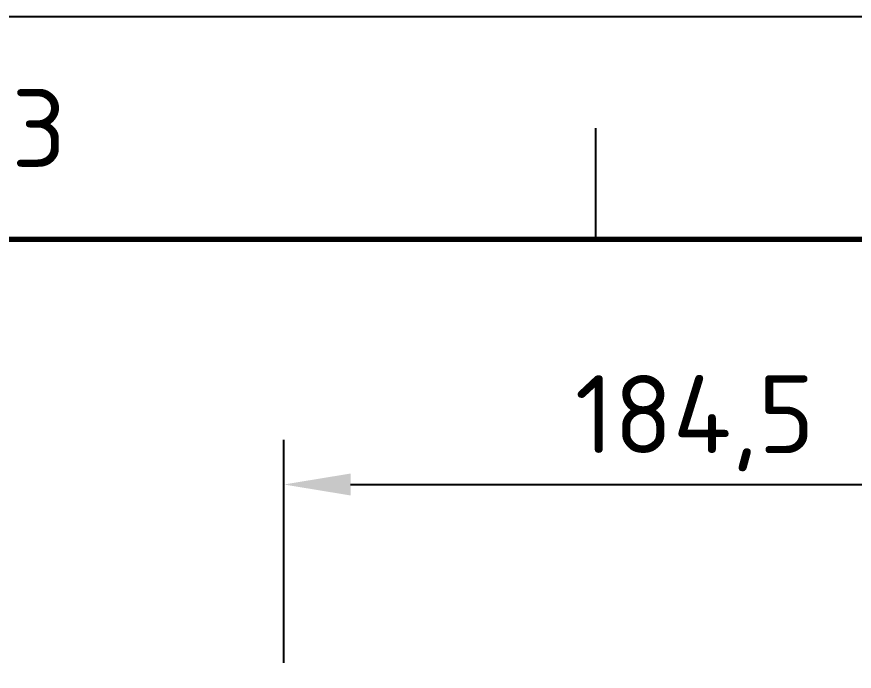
# Model space of a CAD drawing. Header units: millimetres. Extents: x 0 to 420, y 0 to 297.
# Drawn here: x 134.01 to 171.61, y 267.62 to 297 of the extents above; entities that cross this region are included whole.
import ezdxf
from ezdxf.enums import TextEntityAlignment as Align

# ---------------------------------------------------------------- set-up
doc = ezdxf.new("R2010")
doc.units = ezdxf.units.MM
for name, color, linetype, lineweight in [('04-COTA', 3, 'CONTINUOUS', 25), ('06-TEXTO', 7, 'CONTINUOUS', 25), ('07-RECUADRO', 7, 'CONTINUOUS', 70), ('08-FINA', 5, 'CONTINUOUS', 25)]:
    doc.layers.add(name, color=color, linetype=linetype, lineweight=lineweight)
doc.styles.add('ISO3098', font='isocpeur.ttf')
doc.dimstyles.new('FLAMA-ISO', dxfattribs={"dimtxt": 3.5, "dimasz": 3, "dimexe": 2, "dimexo": 1, "dimgap": 1, "dimtad": 1, "dimdec": 1, "dimtxsty": 'ISO3098', "dimcen": 2.5, "dimclrd": 3, "dimclre": 3, "dimclrt": 3, "dimazin": 3, "dimtfac": 1, "dimtmove": 0, "dimatfit": 3, "dimlwd": 25, "dimlwe": 25})

msp = doc.modelspace()

# ---------------------------------------------------------------- linework, layer by layer
at = {"layer": '07-RECUADRO'}
msp.add_lwpolyline([(20, 10), (410, 10), (410, 287), (20, 287)], close=True, dxfattribs=at)
at = {"layer": '08-FINA'}
msp.add_line((160, 287), (160, 292), dxfattribs=at)
msp.add_lwpolyline([(0, 0), (420, 0), (420, 297), (0, 297)], close=True, dxfattribs=at)

# ---------------------------------------------------------------- texts
at = {"layer": '06-TEXTO', "style": 'ISO3098'}
msp.add_text('3', height=3.5, dxfattribs=at).set_placement((135, 292), align=Align.MIDDLE_CENTER)

# ---------------------------------------------------------------- dimensions: what is measured, and where the dimension line sits
at = {"layer": '04-COTA'}
msp.add_linear_dim(base=(145.999, 276), p1=(145.999, 267), p2=(182.899, 267), dimstyle='FLAMA-ISO', override={"dimlfac": 5}, dxfattribs=at).render()

doc.saveas('drawing.dxf')
